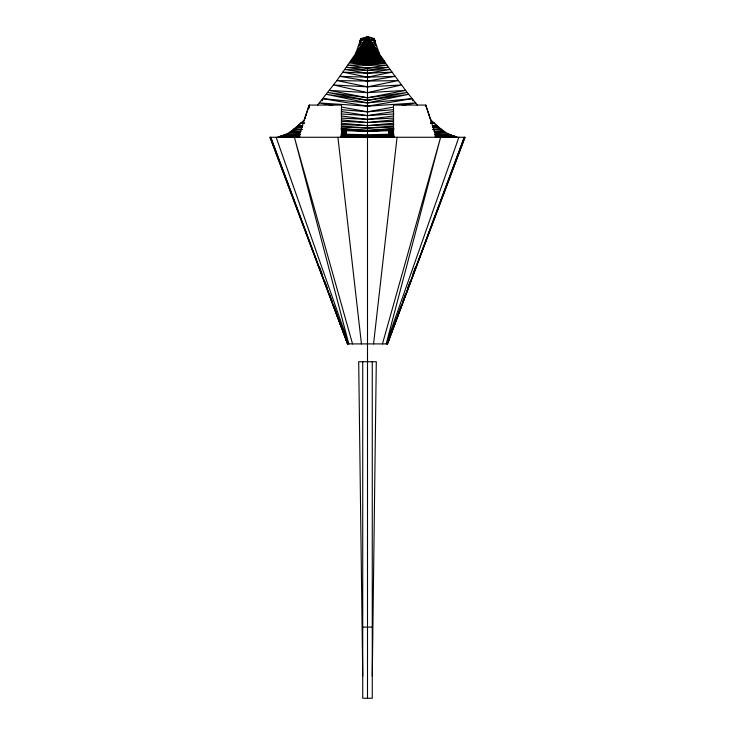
<?xml version="1.0" encoding="UTF-8"?>
<svg xmlns="http://www.w3.org/2000/svg" width="735" height="735" viewBox="0 0 735 735"><rect width="100%" height="100%" fill="white"/><g stroke="black" fill="none" stroke-linecap="round" stroke-linejoin="round"><path stroke-width="1.1" d="M341.481 117.15L341.481 114.963M341.481 113.319L341.481 108.991M388.971 134.248L367.5 134.753L367.5 698.25M417.563 105.234L407.172 92.472L388.521 67.344L367.5 68.098L348.032 65.121L386.968 65.121L367.5 68.098L367.5 135.304M393.519 121.358L393.519 117.15M393.519 115.119L393.519 113.319M372.268 675.979L376.302 361.721L358.698 361.721L362.732 675.979M378.553 53.067L378.598 51.744L377.009 50.798L357.991 50.798L356.401 51.744L356.447 53.067M373.555 343.906L397.075 137.27M360.104 42.207L361.133 38.542L360.058 42.639L361.133 38.542L367.638 36.75M359.562 44.817L361.133 38.542M382.457 343.906L440.605 137.27L386.197 343.906L458.879 137.27M306.311 113.943L304.731 118.684L309.27 105.068L341.481 105.068L341.481 137.27M308.801 106.492L309.343 106.529M304.235 120.191L304.363 119.796C296.701 127.412 288.423 135.102 277.435 137.27M298.539 137.27L309.27 105.068L309.27 106.474M360.646 39.175L355.492 54.436L379.508 54.436L374.188 38.863L371.919 37.669L367.362 36.75M387.097 343.906L392.646 328.839M393.445 326.689L397.019 317.005M397.81 314.846L401.383 305.163M402.964 300.863L405.748 293.329M407.732 287.945L410.112 281.487M412.886 273.953L415.266 267.494M387.446 343.906L464.29 137.27L387.308 343.906L464.97 137.27L270.03 137.27L347.554 343.906L387.446 343.906L464.97 137.27M377.009 50.798L377.689 49.043C371.304 47.398 363.696 47.398 357.311 49.043L357.991 50.798M299.457 136.765L279.043 136.71L278.795 137.27L280.55 136.177L300.009 136.287L280.044 136.177M402.183 105.436L415.606 102.955L367.5 106.162L322.876 98.637L322.068 100.723L322.876 98.637L367.5 102.909L408.651 94.31L367.5 100.346L327.828 92.472L367.5 97.773L405.601 90.396L367.5 92.647L333.534 84.975L367.5 86.84L398.149 80.602L367.5 81.043L339.928 76.367L367.5 77.157L392.003 72.14L367.5 73.279L344.926 69.476L367.5 70.441L388.521 67.344L367.5 36.768L360.472 39.699L359.617 44.183L360.472 39.699L365.745 39.313L374.528 39.699L375.383 44.183L374.528 39.699L367.5 36.768L336.85 80.602L317.437 105.234M375.181 48.087L376.66 46.002C371.653 41.72 363.347 41.72 358.34 46.002L359.819 48.087M284.169 135.846L285.584 134.413L300.376 134.68L285.584 134.413M282.084 136.554L283.563 135.13L299.439 135.332M369.255 39.313L375.199 41.684C370.679 44.284 364.284 44.155 359.801 41.684L365.745 39.313M291.749 130.959L300.79 131.326L291.749 130.959L301.047 122.901L304.483 123.048M280.072 137.27L282.065 135.653L299.154 135.81L282.065 135.653M378.222 52.589L356.778 52.589M378.7 52.047L378.038 52.295L378.58 52.203M356.3 52.047L378.598 51.744M377.854 52.047L378.58 52.121M377.983 52.203L378.589 52.056M378.139 52.461L356.861 52.461M393.225 107.08L367.5 111.83L341.49 109.662M393.51 111.564L367.5 115.615L341.251 113.943M393.225 116.02L367.5 119.401L341.453 118.105M393.547 119.869L367.5 122.515L341.564 121.376M393.436 123.214L367.5 125.621L341.15 124.546M393.51 109.662L367.5 111.83L341.775 107.08M393.409 126.052L367.5 128.055L341.352 127.155M430.572 123.168L433.953 122.901C440.605 129.608 448.185 135.249 457.565 137.27M393.804 129.305L367.5 131.271L341.49 129.81M432.685 126.402L437.252 126.062L443.251 130.959L434.21 131.418L443.251 130.959M388.971 131.023L393.519 130.683L388.971 130.711L388.971 135.084M433.08 127.697L438.731 127.265L433.08 127.587M354.05 56.503L381.52 57.312L367.5 58.322L353.48 57.312L380.95 56.503M393.648 128.671L367.5 130.49L341.196 128.818M432.299 125.988L436.847 125.667L432.299 125.823M388.971 132.585L393.491 132.282M433.08 129.645L440.991 129.112L433.08 129.36M393.749 113.943L367.5 115.615L341.49 111.564M393.804 128.818L367.5 130.49L341.352 128.671M432.685 126.347L437.252 126.062L430.646 119.75L430.793 120.264M393.51 129.81L367.5 131.271L341.196 129.305M393.547 118.105L367.5 119.401L341.775 116.02M388.971 133.678L393.491 133.458M388.971 131.611L393.491 131.39M433.08 129.498L440.991 129.112M393.877 134.716L367.5 135.892L341.334 135.424M435.166 132.879L445.493 132.419L435.313 132.723M393.436 121.376L367.5 122.515L341.453 119.869M393.85 124.546L367.5 125.621L341.564 123.214M430.517 123.048L433.953 122.901M388.971 133.145L393.491 132.971M393.648 127.155L367.5 128.055L341.591 126.052M393.519 130.573L367.5 131.372L341.481 130.573M388.971 134.11L393.491 133.972M380.454 55.796L354.546 55.796M380.693 56.136L354.307 56.136M393.813 135.194L367.5 135.892L341.187 135.194M434.991 134.11L447.578 133.77M393.666 135.626L341.408 135.865M449.416 134.413L434.624 134.735L449.416 134.413L450.831 135.846M393.666 135.424L367.5 135.892L341.123 134.716M380.013 55.153L354.987 55.153M366.783 37.77L368.217 37.77M393.592 136.03L341.297 136.196M435.561 135.378L451.437 135.13L452.916 136.554M381.52 57.312L353.48 57.312M393.592 135.865L341.334 135.626M435.561 135.332L451.437 135.13M393.703 136.37L341.187 136.535M452.935 135.653L435.846 135.856L452.935 135.653L454.928 137.27M366.636 37.99L368.364 37.99M454.956 136.177L435.001 136.352L454.441 136.177L456.205 137.27L455.957 136.71L435.543 136.765M393.703 136.196L341.408 136.03M393.813 136.71L341.417 136.875M366.489 38.211L368.511 38.211M393.583 137.105L341.417 137.105M435.543 136.839L455.966 136.71M366.306 38.477L368.694 38.477M355.878 53.885L379.122 53.885M393.813 136.535L341.297 136.37M365.249 40.039L369.751 40.039M365.029 40.37L369.971 40.37M364.845 40.645L370.155 40.645M359.038 49.245L375.962 49.245M358.781 49.622L376.219 49.622M365.515 39.653L369.485 39.653M364.679 40.884L370.321 40.884M364.496 41.16L370.504 41.16M364.312 41.436L370.688 41.436M364.183 41.619L370.817 41.619M364.046 41.822L370.954 41.822M363.825 42.152L371.175 42.152M363.742 42.281L371.258 42.281M362.732 43.778L372.268 43.778M362.511 44.1L372.489 44.1M362.355 44.33L372.645 44.33M362.254 44.486L372.746 44.486M362.144 44.642L367.5 44.633M359.617 48.381L375.383 48.381M359.323 48.822L375.677 48.822M358.634 49.833L376.366 49.833M358.478 50.072L376.522 50.072M358.331 50.292L376.669 50.292M358.165 50.531L376.834 50.531M357.816 51.055L377.184 51.055M357.688 51.248L377.312 51.248M357.32 51.781L377.68 51.781M356.594 52.856L378.406 52.856M356.356 53.205L378.644 53.205M356.245 53.352L378.755 53.352M356.144 53.508L378.856 53.508M356.043 53.646L378.957 53.646M355.942 53.784L379.058 53.784M355.777 54.032L379.223 54.032M393.583 136.875L341.187 136.71M366.058 38.845L368.942 38.845M363.669 42.382L371.331 42.382M363.513 42.612L371.487 42.612M363.421 42.759L371.579 42.759M363.338 42.878L371.662 42.878M363.191 43.089L371.809 43.089M362.998 43.374L372.002 43.374M362.952 43.438L372.048 43.438M362.851 43.585L372.149 43.585M362.64 43.907L372.36 43.907M362.07 44.752L372.93 44.752M361.997 44.863L373.003 44.863M361.859 45.065L373.141 45.065M361.767 45.212L373.233 45.212M361.648 45.377L373.352 45.377M361.546 45.524L373.454 45.524M361.234 45.993L373.766 45.993M361.142 46.13L373.858 46.13M361.06 46.241L373.94 46.241M360.931 46.434L374.069 46.434M360.857 46.544L374.143 46.544M360.72 46.746L374.28 46.746M360.637 46.875L374.363 46.875M360.517 47.049L374.483 47.049M360.416 47.205L374.584 47.205M360.352 47.306L374.648 47.306M360.214 47.499L374.786 47.499M360.178 47.554L374.822 47.554M360.003 47.812L374.997 47.812M357.495 51.533L377.505 51.533M355.666 54.188L379.333 54.188M425.657 106.529L426.217 106.529L425.73 105.068L393.519 105.068L393.519 137.27M362.732 627.102L372.268 627.102M367.5 42.483L371.395 42.483M367.5 45.882L373.692 45.882M279.034 136.71L299.457 136.839M283.563 135.13L299.439 135.378M346.029 134.248L367.5 134.753M287.422 133.77L300.009 134.11M299.687 132.723L289.507 132.419L299.834 132.879M341.509 133.972L346.029 134.11M301.92 129.645L294.009 129.112L301.92 129.36M302.701 125.823L298.153 125.667L302.701 125.988M367.5 68.098L346.479 67.344L367.5 70.441L390.074 69.476L367.5 73.279L342.997 72.14L367.5 77.157L395.072 76.367L367.5 81.043L336.85 80.602L367.5 86.84L401.466 84.975L367.5 92.647L329.399 90.396L367.5 97.773L407.172 92.472L367.5 100.346L326.349 94.31L367.5 102.909L412.124 98.637L412.978 100.723L412.124 98.637L367.5 106.162L319.394 102.955L332.817 105.436M341.509 132.971L346.029 133.145M294.009 129.112L301.92 129.498M341.509 131.39L346.029 131.611M341.509 133.458L346.029 133.678M301.92 127.587L296.269 127.265L301.92 127.697M302.315 126.347L297.748 126.062L302.315 126.402M341.509 132.282L346.029 132.585M308.746 106.648L309.27 107.181L308.378 107.769L309.27 108.036M346.029 131.023L341.481 130.683L346.029 130.711L346.029 135.084M301.047 122.901L304.428 123.168M356.42 52.121L357.091 52.111L356.42 52.203M356.411 52.056L357.017 52.203M356.401 51.744L357.146 52.047M374.354 39.175L374.942 42.639L373.867 38.542L375.438 44.817M373.867 38.542L374.896 42.207M270.03 137.27L347.692 343.906L270.71 137.27L347.554 343.906M319.734 267.494L322.114 273.953M324.888 281.487L327.268 287.945M329.252 293.329L332.036 300.863M333.616 305.163L337.19 314.846M337.981 317.005L341.554 326.689M342.354 328.839L347.903 343.906M430.269 118.693L431.169 121.385M429.065 115.083L428.477 113.309M276.121 137.27L348.803 343.906L294.395 137.27L352.543 343.906M436.461 137.27L425.73 105.068L430.269 118.684M337.925 137.27L361.445 343.906M372.268 361.721L372.268 698.25L362.732 698.25L362.732 361.721M367.5 36.768L367.5 38.845M367.5 42.612L367.5 52.69M385.416 62.898L367.5 65.341L349.584 62.898L367.5 63.917L385.416 62.898M384.662 61.823L367.5 63.917L350.338 61.823L367.5 62.64L384.662 61.823M384.203 61.161L367.5 62.64L350.797 61.161L367.5 61.823L384.203 61.161M383.753 60.518L367.5 61.823L351.247 60.518L383.753 60.518M383.238 59.783L367.5 60.904L351.762 59.783L383.238 59.783M382.218 58.322L367.5 59.131L352.782 58.322L382.218 58.322M382.788 59.131L367.5 59.893L352.212 59.131L382.788 59.131M373.555 45.671L361.445 45.671L373.61 45.763"/></g></svg>
